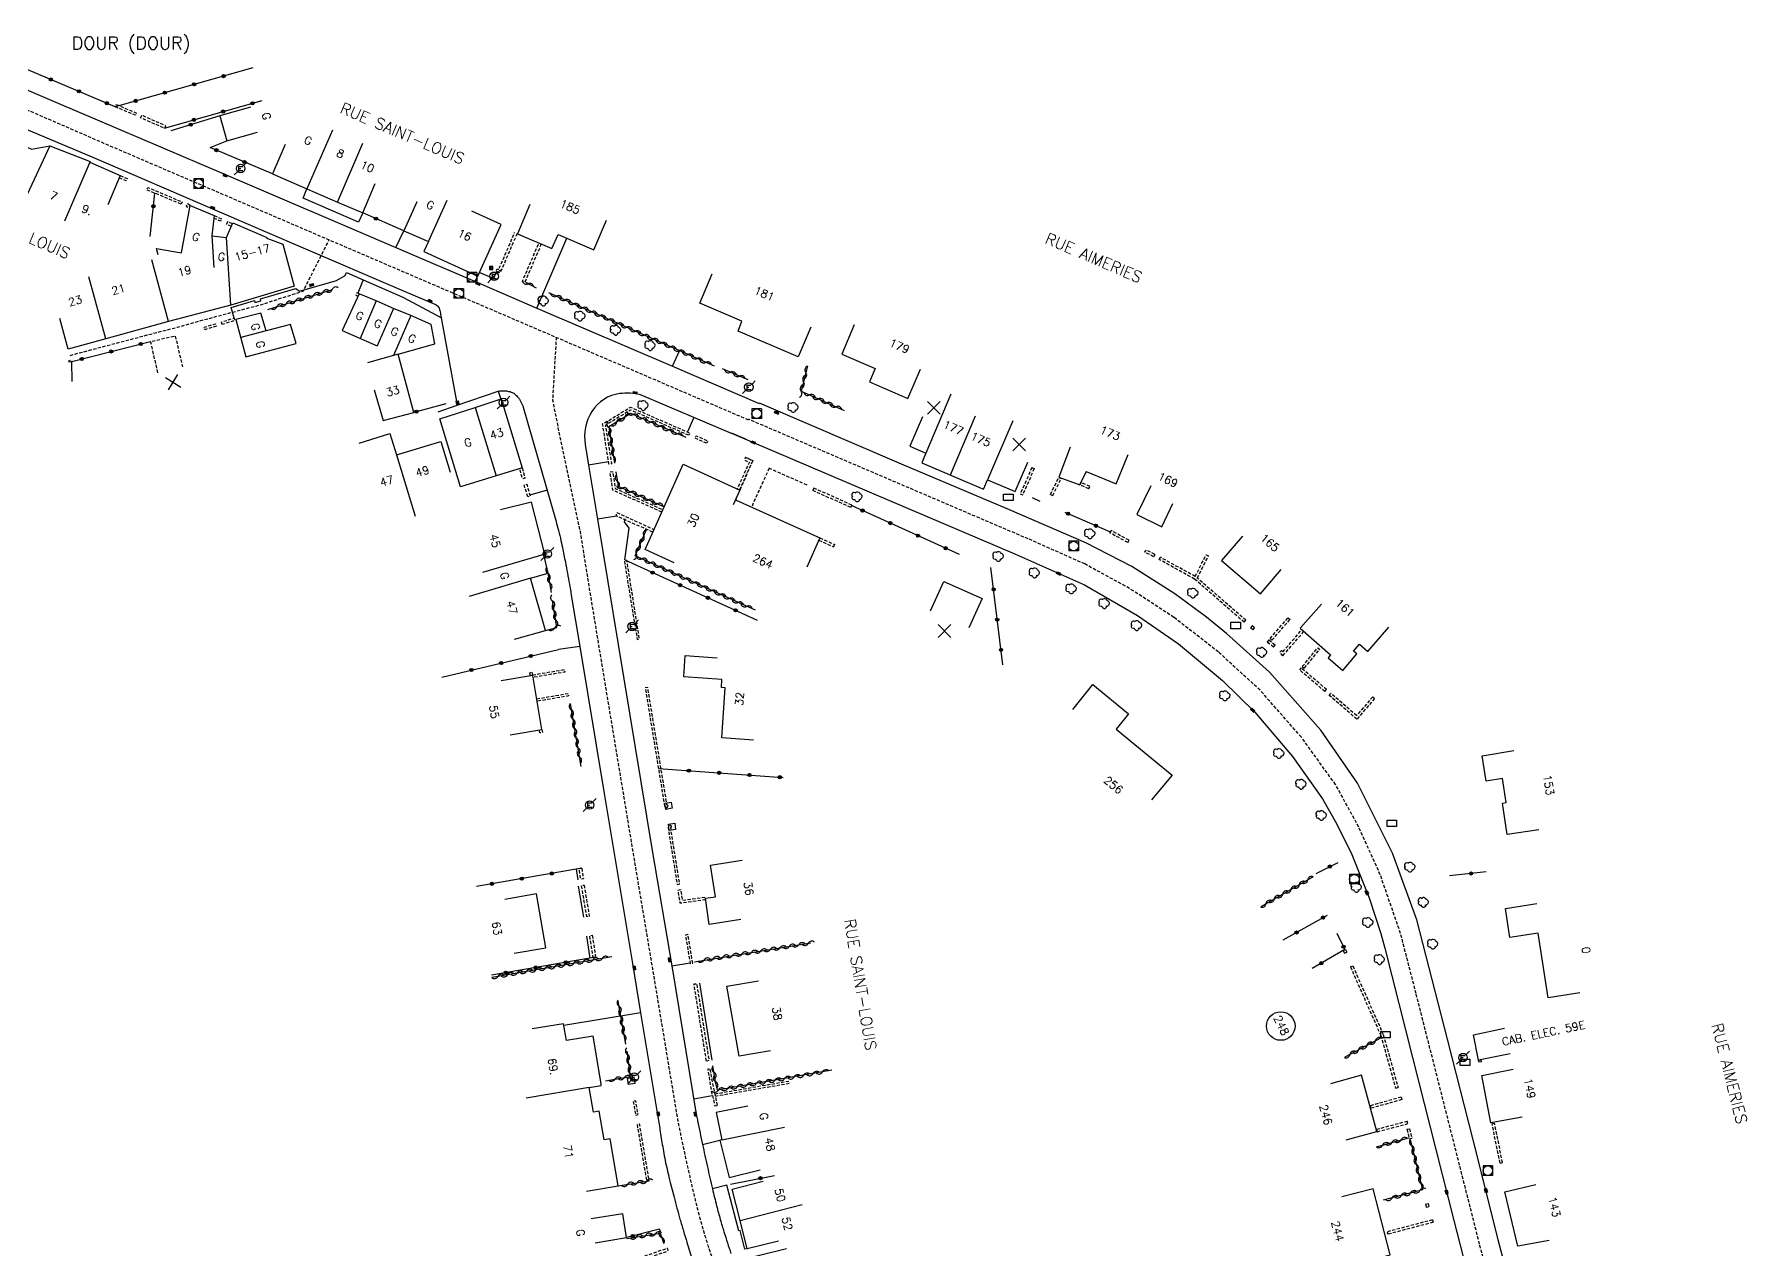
# Model space of a CAD drawing. Header units: millimetres. Extents: x 108000 to 109000, y 121000 to 122000.
# Drawn here: x 108473.1 to 108740.5, y 121809.1 to 121998.9 of the extents above; entities that cross this region are included whole.
import ezdxf
from ezdxf.enums import TextEntityAlignment as Align

# ---------------------------------------------------------------- set-up
doc = ezdxf.new("R2010")
doc.units = ezdxf.units.MM
doc.linetypes.add('DASHED', pattern=[0.75, 0.5, -0.25])
doc.layers.get('0').update_dxf_attribs({"linetype": 'CONTINUOUS'})
for name, color, linetype in [('W0001', 6, 'DASHED'), ('W0008', 7, 'CONTINUOUS'), ('W0100', 7, 'CONTINUOUS'), ('W0112', 1, 'DASHED'), ('W0220', 5, 'DASHED'), ('W0300', 7, 'CONTINUOUS'), ('W0310', 3, 'CONTINUOUS'), ('W0322', 7, 'CONTINUOUS'), ('W0330', 7, 'CONTINUOUS'), ('W0400', 7, 'CONTINUOUS'), ('W0420', 7, 'CONTINUOUS'), ('W0471', 7, 'CONTINUOUS'), ('W0980', 7, 'CONTINUOUS'), ('W0989', 7, 'CONTINUOUS'), ('W0991', 7, 'CONTINUOUS'), ('W1102', 7, 'CONTINUOUS'), ('W1471', 7, 'CONTINUOUS')]:
    doc.layers.add(name, color=color, linetype=linetype)
doc.styles.get("Standard").update_dxf_attribs({"font": 'romans.shx', "width": 0.85})

# ---------------------------------------------------------------- blocks, each defined once
blk = doc.blocks.new('t310o')
at = {"color": 0, "linetype": 'Continuous'}
for centre, start, end in [((-0.5, 0.38), 216.8699, 323.1304), ((0.5, -0.37), 36.8699, 143.1303)]:
    blk.add_arc(centre, 0.625, start, end, dxfattribs=at)
blk = doc.blocks.new('T420')
for p, q in [((0.75, 0.75), (-0.75, 0.75)), ((-0.75, 0.75), (-0.75, -0.75)), ((0.75, 0.75), (0.75, -0.75)), ((0.75, -0.75), (-0.75, -0.75))]:
    blk.add_line(p, q)
blk.add_ellipse((0, 0), major_axis=(-0.53, 0.53), ratio=1, start_param=3.926991, end_param=10.210176)
blk = doc.blocks.new('T400')
for p, q in [((-0.15, 0.3), (0.15, 0.3)), ((-0.15, -0.25), (-0.15, 0.3)), ((-0.15, 0.15), (0.15, 0.15)), ((-0.15, 0), (0.15, 0)), ((0.15, 0.3), (0.15, -0.25)), ((-0.15, -0.15), (0.15, -0.15)), ((-0.15, -0.25), (-0.15, -0.3)), ((-0.15, -0.3), (0.15, -0.3)), ((0.15, -0.3), (0.15, -0.25))]:
    blk.add_line(p, q)
blk = doc.blocks.new('T471')
for p, q in [((-0.333334, 0.333334), (-0.333334, -0.333334)), ((-0.333334, 0.333334), (0.333334, 0.333334)), ((-0.333334, 0), (0, 0)), ((0.500001, 0.500001), (1.000002, 1.000002)), ((-0.500001, -0.500001), (-1.000002, -1.000002)), ((-0.333334, -0.333334), (0.333334, -0.333334))]:
    blk.add_line(p, q)
blk.add_ellipse((0, 0), major_axis=(0.471405, 0.471405), ratio=1, start_param=5.4977871438, end_param=11.780972451)
blk = doc.blocks.new('T300')
for p, q in [((-0.8, 0.51), (-0.86, 0.34)), ((-0.86, 0.34), (-0.86, 0.17)), ((-0.86, 0.17), (-0.74, 0.06)), ((-0.69, 0.63), (-0.8, 0.51)), ((-0.8, -0.06), (-0.74, 0.06)), ((-0.74, 0.06), (-0.69, 0.11)), ((-0.57, 0.69), (-0.69, 0.63)), ((-0.46, 0.69), (-0.57, 0.69)), ((-0.29, 0.63), (-0.46, 0.69)), ((-0.29, 0.63), (-0.17, 0.74)), ((-0.23, 0.57), (-0.29, 0.63)), ((-0.17, 0.74), (-0.06, 0.8)), ((-0.06, 0.8), (0.06, 0.8)), ((0.06, 0.8), (0.23, 0.74)), ((0.23, 0.74), (0.34, 0.63)), ((0.34, 0.63), (0.4, 0.51)), ((0.46, 0.46), (0.34, 0.46)), ((0.4, 0.51), (0.4, 0.46)), ((0.57, 0.4), (0.46, 0.46)), ((0.57, 0.4), (0.69, 0.29)), ((0.69, 0.29), (0.74, 0.17)), ((0.74, 0.06), (0.69, -0.17)), ((0.74, 0.17), (0.74, 0.06)), ((-0.8, -0.17), (-0.8, -0.06)), ((-0.8, -0.23), (-0.8, -0.17)), ((-0.74, -0.34), (-0.8, -0.23)), ((-0.69, -0.4), (-0.74, -0.34)), ((-0.51, -0.46), (-0.69, -0.4)), ((-0.4, -0.46), (-0.51, -0.46)), ((-0.4, -0.46), (-0.34, -0.46)), ((-0.34, -0.46), (-0.34, -0.4)), ((-0.34, -0.51), (-0.34, -0.46)), ((-0.29, -0.63), (-0.34, -0.51)), ((-0.17, -0.74), (-0.29, -0.63)), ((-0.06, -0.8), (-0.17, -0.74)), ((0.06, -0.8), (-0.06, -0.8)), ((0.17, -0.74), (0.06, -0.8)), ((0.23, -0.69), (0.17, -0.74)), ((0.29, -0.46), (0.23, -0.46)), ((0.29, -0.63), (0.23, -0.69)), ((0.46, -0.4), (0.29, -0.46)), ((0.34, -0.51), (0.29, -0.63)), ((0.34, -0.51), (0.34, -0.46)), ((0.57, -0.34), (0.46, -0.4)), ((0.63, -0.29), (0.57, -0.34)), ((0.69, -0.17), (0.63, -0.29))]:
    blk.add_line(p, q)
blk = doc.blocks.new('t330o')
at = {"color": 0, "linetype": 'Continuous'}
for p, q in [((0.25, -0.25), (-0.25, 0.25)), ((-0.25, -0.25), (0.25, 0.25)), ((-0.25, 0.25), (-0.25, -0.25)), ((0.25, 0.25), (-0.25, 0.25)), ((0.25, -0.25), (0.25, 0.25)), ((-0.25, -0.25), (0.25, -0.25)), ((-0.25, -0.25), (-0.25, -0.25))]:
    blk.add_line(p, q, dxfattribs=at)
blk = doc.blocks.new('t112o')
at = {"color": 0, "linetype": 'Continuous'}
for p, q in [((-0.5, 0.5), (0.5, 0.5)), ((-0.5, -0.5), (-0.5, 0.5)), ((0.5, 0.5), (0.5, -0.5)), ((0.5, -0.5), (-0.5, -0.5))]:
    blk.add_line(p, q, dxfattribs=at)
blk = doc.blocks.new('t322o')
at = {"color": 0, "linetype": 'Continuous'}
for radius in [0.25, 0.15]:
    blk.add_circle((0, 0), radius, dxfattribs=at)
blk = doc.blocks.new('t991o')
at = {"color": 0, "linetype": 'Continuous'}
for p, q in [((-1, 1), (1, -1)), ((-1, -1), (1, 1))]:
    blk.add_line(p, q, dxfattribs=at)
blk = doc.blocks.new('T1471')
at = {"color": 0, "linetype": 'Continuous', "flags": 128}
blk.add_lwpolyline([(-0.75, -0.5), (-0.75, 0.5), (0.75, 0.5), (0.75, -0.5), (-0.75, -0.5)], dxfattribs=at)

msp = doc.modelspace()

# ---------------------------------------------------------------- linework, layer by layer
at = {"layer": 'W0001', "flags": 128}
for points in [[(108456.69, 121993.78), (108483.91, 121981.95), (108584.57, 121938.74)], [(108478.66, 121948.79), (108490.71, 121951.98), (108495.47, 121953.2), (108499.5, 121954.33), (108508.6, 121956.75), (108515.08, 121958.84), (108519.13, 121966.83)]]:
    msp.add_lwpolyline(points, dxfattribs=at)
msp.add_lwpolyline([(108658.35, 121599.2), (108653.66, 121605.74), (108651.72, 121613.61), (108650.1, 121620.71), (108647.25, 121633.35, 0.006479), (108646.98, 121634.5, 0.001017), (108645.02, 121642.22, 0.001478), (108642.82, 121650.72, 0.005007), (108642.15, 121653.16, 0.002608), (108641.58, 121655.12, 0.000943), (108639.96, 121660.58, 0.000962), (108638.65, 121664.94, 0.003428), (108638.28, 121666.12, 0.006892), (108637.98, 121667, 0.002312), (108636.99, 121669.82, 0.00325), (108635.62, 121673.55, 0.008486), (108635.09, 121674.88, 0.002054), (108634.31, 121676.76, 0.001557), (108633.24, 121679.25), (108625.44, 121697.37), (108607, 121740.6), (108591.59, 121776.73), (108586.4, 121788.83), (108582.84, 121797.18, -0.006893), (108582.13, 121798.93, -0.004423), (108581.1, 121801.62, -0.006374), (108580.31, 121803.79, -0.003589), (108579.03, 121807.59, -0.003831), (108577.94, 121810.99, -0.006752), (108577.35, 121812.99, -0.006168), (108576.75, 121815.22, -0.005059), (108576.08, 121817.93, -0.002498), (108575.29, 121821.4, -0.00247), (108574.52, 121824.92, -0.001982), (108573.74, 121828.61, -0.009524), (108573.58, 121829.49), (108569.68, 121852.92), (108566.65, 121870.98), (108561.32, 121903.13), (108559.8, 121912.38), (108558.37, 121921.26), (108555.47, 121934.7), (108554.07, 121941.81), (108554.64, 121951.59)], format="xyb", dxfattribs=at)
at = {"layer": 'W0001'}
msp.add_lwpolyline([(108703.76, 121791.23), (108698.8, 121809.96), (108693.63, 121830.38), (108688.88, 121849.11), (108686.46, 121858.5), (108683.29, 121867.65), (108679.94, 121875.11), (108676.3, 121881.75), (108670.97, 121889.15), (108664.52, 121896.49), (108658, 121902.46), (108651.06, 121907.87), (108644.13, 121912.38), (108637.14, 121916.21), (108628.31, 121920.12), (108584.64, 121938.8)], dxfattribs=at)
at = {"layer": 'W0008', "flags": 128}
for points in [[(108456.38, 121997.27, 0.014897), (108463.09, 121994.12, 0.00772), (108465.48, 121993.16), (108465.82, 121992.88), (108476.93, 121988.14), (108502.32, 121977.3), (108529.56, 121965.63), (108542.94, 121959.9), (108551.55, 121956.15), (108572.77, 121947.08), (108586.27, 121941.26)], [(108457.01, 121990.3), (108481.94, 121979.84), (108502.02, 121971.21), (108514.34, 121965.91), (108530.85, 121958.83), (108535.65, 121956.81, -0.070541), (108535.86, 121956.69, -0.051668), (108536.09, 121956.45, -0.057487), (108536.29, 121956.14, -0.056193), (108536.41, 121955.79, -0.003863), (108536.51, 121955.38, -0.008933), (108536.54, 121955.2), (108539.1, 121941.01), (108545.54, 121943.19, -0.072306), (108545.94, 121943.26, -0.033291), (108546.81, 121943.23, -0.061417), (108547.56, 121943.06, -0.079776), (108548.09, 121942.78, -0.046391), (108548.5, 121942.39, -0.046475), (108548.83, 121941.94, -0.021079), (108549.28, 121941.11, -0.043867), (108549.44, 121940.69), (108554.47, 121923.21, -0.006271), (108554.84, 121921.82, -0.005536), (108555.24, 121920.25, -0.00712), (108555.56, 121918.77, -0.004622), (108556.02, 121916.48, -0.001786), (108556.65, 121913.05, -0.003601), (108556.94, 121911.34), (108558.28, 121903.3), (108562.06, 121880.37), (108566.52, 121853.8), (108567.75, 121846.11), (108570.46, 121829.88, -0.003143), (108570.84, 121827.51, 0.002827), (108571.27, 121824.87, 0.014874), (108571.84, 121821.96, 0.009203), (108572.99, 121817.3, 0.002824), (108573.92, 121813.88, 0.005197), (108574.46, 121812.03, 0.001852), (108575, 121810.27, 0.001204), (108575.84, 121807.57, 0.003824)], [(108581.94, 121936.61), (108567.74, 121942.64, 0.088252), (108564.52, 121942.81, 0.227803), (108560.17, 121940.02, 0.186126), (108559.13, 121934.86), (108559.63, 121931.66), (108561.05, 121923.22), (108564.27, 121903.62), (108569.59, 121871.47), (108572.63, 121853.42), (108576.52, 121829.98, 0.009524), (108576.67, 121829.21, 0.001982), (108577.44, 121825.55, 0.00247), (108578.2, 121822.05, 0.002498), (108578.99, 121818.61, 0.005059), (108579.64, 121815.96, 0.006168), (108580.22, 121813.8, 0.006752), (108580.79, 121811.88, 0.003831), (108581.87, 121808.52, 0.003589)]]:
    msp.add_lwpolyline(points, format="xyb", dxfattribs=at)
for points in [[(108524.37, 121971.04), (108523.69, 121969.6), (108515.08, 121973.32), (108515.66, 121974.78)], [(108529.56, 121965.63), (108530.77, 121968.23)], [(108551.55, 121956.15), (108556.25, 121967.1)], [(108504.27, 121954.61), (108503.82, 121956.29), (108507.45, 121957.36), (108507.51, 121957.06), (108508.48, 121957.3), (108508.4, 121957.63), (108513.91, 121959.25), (108514.52, 121958.8), (108520.27, 121960.49), (108521.62, 121961.24), (108521.84, 121961.72), (108524.45, 121960.58), (108530.65, 121957.88), (108536.65, 121954.66)], [(108545.28, 121961.89), (108544.78, 121960.81), (108542.58, 121961.74)], [(108524.45, 121960.58), (108523.59, 121958.49)], [(108572.77, 121947.08), (108573.85, 121949.51)], [(108545.54, 121943.19), (108545.95, 121941.97)], [(108536.13, 121939.97), (108539.1, 121941.01)], [(108576.06, 121939.1), (108575.07, 121936.84)], [(108562.76, 121932.16), (108559.63, 121931.66)], [(108553.16, 121927.74), (108550.48, 121926.95)], [(108564.03, 121923.69), (108561.05, 121923.22)], [(108565.3, 121916.83), (108565.97, 121921.79), (108565.24, 121922.8), (108565.37, 121923.25)], [(108558.28, 121903.3), (108554.94, 121902.87)], [(108572.63, 121853.42), (108575.5, 121853.89)], [(108567.75, 121846.11), (108555.79, 121844.13)], [(108576.08, 121832.67), (108578.92, 121833.19)], [(108577.44, 121825.55), (108580.14, 121826.2)], [(108584.43, 121809.23), (108584.07, 121809.18), (108583.31, 121812.1), (108583.09, 121812.05), (108582.71, 121813.6), (108581.26, 121819.18), (108578.99, 121818.61)]]:
    msp.add_lwpolyline(points, dxfattribs=at)
at = {"layer": 'W0008'}
for points in [[(108706.34, 121793.03), (108701.71, 121810.63), (108698.88, 121821.95), (108697.77, 121826.26), (108693.79, 121841.97), (108689.02, 121860.62), (108685.19, 121871.06), (108679.75, 121881.97), (108674, 121890.24), (108665.99, 121899.32), (108659.25, 121905.36), (108656.15, 121907.92), (108651.22, 121911.52), (108644.47, 121915.8), (108637.29, 121919.5), (108625.01, 121924.8), (108608.53, 121931.82), (108586.33, 121941.34)], [(108584.22, 121935.72), (108581.99, 121936.66), (108606.65, 121926.14), (108626.32, 121917.74), (108637.07, 121912.93), (108645.37, 121908.18), (108651.78, 121903.73), (108658.67, 121898.01), (108663.69, 121893.05), (108669.59, 121886.15), (108674.24, 121879.52), (108676.44, 121875.7), (108678.82, 121870.82), (108681.53, 121864.05), (108683.39, 121858.51), (108683.99, 121856.2), (108688.34, 121839.12), (108694.76, 121813.69), (108699.2, 121796.45)]]:
    msp.add_lwpolyline(points, dxfattribs=at)
at = {"layer": 'W0100', "flags": 128}
for points in [[(108456.22, 121988.33), (108461.61, 121986.06), (108468.93, 121982.71), (108472.62, 121980.99), (108472.62, 121980.99), (108475.53, 121981.52), (108481.79, 121979.06), (108481.75, 121978.94), (108486.51, 121976.9), (108484.54, 121972.31)], [(108506.87, 121987.54), (108502.06, 121986.18), (108503.15, 121982.31), (108507.96, 121983.67)], [(108512.27, 121981.72), (108510.27, 121977.14), (108515.66, 121974.78), (108520.42, 121972.73), (108524.37, 121971.04), (108526.34, 121975.63)], [(108492.42, 121964.51), (108492.16, 121965.47), (108492.16, 121965.47), (108492.16, 121965.47), (108496.06, 121964.79), (108497.44, 121972.22), (108501.17, 121970.63), (108501.17, 121970.63), (108500.79, 121967.48), (108503.12, 121967.19), (108504.1, 121969.48), (108509.4, 121967.22), (108509.36, 121967.11), (108509.8, 121966.94), (108511.89, 121966.17), (108513.69, 121959.58), (108503.78, 121956.64), (108494.03, 121954.06), (108484.27, 121951.39), (108478.39, 121949.75), (108477.05, 121954.57)], [(108532.83, 121972.79), (108530.77, 121968.23), (108534.63, 121966.56), (108533.92, 121964.99), (108542.34, 121961.16), (108545.99, 121969.24), (108541.43, 121971.29)], [(108550.49, 121972.37), (108548.52, 121967.78), (108553.91, 121965.46), (108554.88, 121967.69), (108560.47, 121965.29), (108562.44, 121969.88)], [(108594.33, 121953.18), (108592.39, 121948.58), (108583, 121952.55), (108583.58, 121954.14), (108577.01, 121956.92), (108578.96, 121961.52)], [(108526.18, 121943.4), (108527.55, 121938.59), (108532.37, 121939.89), (108529.92, 121948.98), (108535.62, 121950.6), (108535.05, 121953.63), (108531.88, 121954.99), (108529.18, 121956.11), (108526.48, 121957.28), (108523.81, 121958.4), (108521.15, 121952.65), (108526.64, 121950.27)], [(108523.83, 121935.1), (108528.61, 121936.56), (108529.63, 121933.23), (108536.55, 121935.34), (108538.01, 121930.56)], [(108573.02, 121916.41), (108568.46, 121918.45), (108568.46, 121918.45), (108574.41, 121931.77), (108583.27, 121927.74), (108582.24, 121925.47)], [(108548.1, 121904.44), (108552.9, 121905.82), (108550.56, 121913.97), (108553.31, 121914.75), (108552.68, 121917.7), (108552.8, 121917.72), (108550.73, 121925.87), (108545.89, 121924.65)], [(108585.42, 121888.68), (108580.44, 121889.04), (108581, 121896.84), (108580.38, 121896.89), (108580.38, 121896.89), (108580.48, 121898.16), (108574.5, 121898.59), (108574.73, 121901.91), (108579.72, 121901.55)], [(108547.42, 121889.53), (108552.35, 121890.37), (108550.92, 121898.8), (108545.99, 121897.97)], [(108583.4, 121860.69), (108578.47, 121859.9), (108577.9, 121864.03), (108579.49, 121864.22), (108578.69, 121869.17), (108583.63, 121869.97)], [(108548.02, 121855.43), (108552.95, 121856.28), (108551.5, 121864.67), (108546.57, 121863.82)], [(108588.07, 121840.18), (108583.14, 121839.33), (108583.14, 121839.33), (108581.25, 121850.26), (108586.17, 121851.11)], [(108559.33, 121818.26), (108564.26, 121819.07), (108563.04, 121826.45), (108562.06, 121826.28), (108562.06, 121826.28), (108561.28, 121830.73), (108560.39, 121830.58), (108559.76, 121834.42), (108561.63, 121834.73), (108561.59, 121835), (108560.36, 121842.45), (108556.18, 121841.76), (108555.74, 121844.41), (108550.81, 121843.59)], [(108584.49, 121831.51), (108579.59, 121830.53), (108580.45, 121826.26), (108580.14, 121826.2), (108581.59, 121820.38), (108586.44, 121821.59)], [(108589.28, 121810.45), (108584.43, 121809.23), (108583.31, 121813.67), (108582.05, 121818.55), (108586.89, 121819.81)], [(108560.65, 121810.2), (108565.59, 121810.99), (108564.99, 121814.73), (108560.05, 121813.93)], [(108596.13, 121796.86), (108591.27, 121795.68), (108590.37, 121799.4), (108590.77, 121799.49), (108590.63, 121800.07), (108590.6, 121800.17), (108590.21, 121800.08), (108590.21, 121800.08), (108590.14, 121800.41), (108590.53, 121800.5), (108590.15, 121802.05), (108589.76, 121801.97), (108589.68, 121802.29), (108590.08, 121802.39), (108589.91, 121803.1), (108587.12, 121802.44), (108585.71, 121808.1), (108590.56, 121809.31)]]:
    msp.add_lwpolyline(points, dxfattribs=at)
for points in [[(108506.1, 121948.58), (108513.96, 121950.63), (108513.09, 121953.62), (108513.09, 121953.62), (108509.29, 121952.63), (108508.47, 121955.39), (108508.47, 121955.39), (108508.47, 121955.39), (108504.58, 121954.38)], [(108539.65, 121928.26), (108536.42, 121938.86), (108536.42, 121938.86), (108536.42, 121938.86), (108541.95, 121940.65), (108545.99, 121941.98), (108549.28, 121931.2)]]:
    msp.add_lwpolyline(points, close=True, dxfattribs=at)
at = {"layer": 'W0100'}
for points in [[(108601.13, 121953.58), (108599.17, 121948.98), (108604.42, 121946.74), (108603.5, 121944.64), (108609.48, 121942.03), (108611.48, 121946.61)], [(108611.77, 121939.19), (108609.83, 121934.59), (108612.34, 121933.53), (108611.67, 121931.98), (108621.33, 121927.88), (108621.39, 121927.98), (108621.96, 121929.37), (108626.28, 121927.52), (108628.26, 121932.11)], [(108634.88, 121934.45), (108633.11, 121929.78), (108636.35, 121928.55), (108637.36, 121930.61), (108637.35, 121930.63), (108642.02, 121928.71), (108643.93, 121933.32)], [(108583.3, 121927.85), (108582.64, 121926.36), (108582.7, 121926.16), (108595.77, 121920.28), (108593.72, 121915.72)], [(108647.46, 121928.42), (108645.27, 121923.92), (108649.16, 121922.03), (108650.89, 121925.64)], [(108661.78, 121920.56), (108658.51, 121916.77), (108664.57, 121911.56), (108667.83, 121915.34)], [(108613.06, 121908.91), (108615.1, 121913.48), (108621.09, 121910.8), (108619.04, 121906.24)], [(108674.1, 121909.95), (108670.79, 121906.2), (108675.53, 121902.01), (108675.15, 121901.54), (108677.45, 121899.56), (108677.44, 121899.55), (108679.65, 121902.17), (108679.13, 121902.6), (108680.05, 121903.66), (108681.35, 121902.54), (108684.63, 121906.32)], [(108635.25, 121893.49), (108638.42, 121897.36), (108643.99, 121892.81), (108642.04, 121890.41), (108650.76, 121883.24), (108647.58, 121879.38)], [(108708.05, 121874.7), (108703.11, 121873.93), (108702.35, 121878.86), (108702.96, 121878.95), (108702.35, 121882.7), (108699.82, 121882.3), (108699.18, 121886.26), (108704.12, 121887.05)], [(108714.46, 121849.21), (108709.52, 121848.43), (108707.93, 121858.55), (108703.54, 121857.86), (108702.82, 121862.39), (108707.76, 121863.17)], [(108703.55, 121839.71), (108698.65, 121838.69), (108697.82, 121842.68), (108702.71, 121843.71)], [(108677.95, 121826.25), (108682.77, 121827.59), (108680.34, 121836.37), (108675.52, 121835.03)], [(108705.45, 121829.83), (108700.54, 121828.93), (108699.14, 121836.29), (108704.03, 121837.32)], [(108679.98, 121807.05), (108684.82, 121808.31), (108682.15, 121818.63), (108677.3, 121817.38)], [(108709.68, 121810.57), (108704.76, 121809.67), (108702.73, 121818.13), (108707.6, 121819.3)]]:
    msp.add_lwpolyline(points, dxfattribs=at)
at = {"layer": 'W0112'}
for p, q in [((108628.88, 121931.26), (108629.24, 121931.1)), ((108633.07, 121929.73), (108633.43, 121929.55)), ((108594.83, 121928.06), (108594.66, 121927.69)), ((108627.07, 121927.16), (108627.44, 121927)), ((108631.79, 121927.06), (108632.15, 121926.89)), ((108636.55, 121928.92), (108636.38, 121928.56)), ((108637.78, 121927.93), (108636.38, 121928.56)), ((108637.95, 121928.3), (108636.55, 121928.92)), ((108637.78, 121927.93), (108637.95, 121928.3)), ((108600.76, 121925.4), (108600.6, 121925.03)), ((108641.07, 121921.05), (108641.26, 121921.41)), ((108595.77, 121920.28), (108595.61, 121919.91)), ((108597.92, 121918.89), (108598.08, 121919.26)), ((108643.87, 121919.56), (108644.05, 121919.91)), ((108646.54, 121918.03), (108646.72, 121918.39)), ((108648.08, 121917.7), (108647.9, 121917.34)), ((108648.76, 121916.9), (108648.95, 121917.25)), ((108654.38, 121914.25), (108648.95, 121917.25)), ((108654.38, 121914.25), (108656.09, 121917.65)), ((108654.71, 121914.01), (108656.45, 121917.47)), ((108656.09, 121917.65), (108656.45, 121917.47)), ((108662.29, 121907.41), (108654.71, 121914.01)), ((108668.9, 121907.82), (108669.2, 121907.55)), ((108662.02, 121907.11), (108662.29, 121907.41)), ((108663.26, 121906.56), (108663.01, 121906.24)), ((108663.41, 121905.93), (108663.66, 121906.24)), ((108668.07, 121902.49), (108671.01, 121905.9)), ((108668.08, 121901.88), (108671.31, 121905.63)), ((108671.01, 121905.9), (108671.31, 121905.63)), ((108665.86, 121904.34), (108665.61, 121904.02)), ((108666.07, 121904.58), (108666.37, 121904.32)), ((108666.63, 121903.23), (108666.87, 121903.54)), ((108667.88, 121902.69), (108667.59, 121902.42)), ((108668.08, 121901.88), (108667.59, 121902.42)), ((108668.07, 121902.49), (108667.88, 121902.69)), ((108673.54, 121903.12), (108673.84, 121902.87)), ((108670.91, 121900), (108670.65, 121899.7)), ((108671.11, 121900.2), (108671.42, 121899.94)), ((108674.62, 121896.29), (108674.88, 121896.6)), ((108675.31, 121895.69), (108675.57, 121895.99)), ((108682.1, 121895.48), (108682.41, 121895.22)), ((108677.5, 121855.81), (108677.86, 121855.98)), ((108677.7, 121855.4), (108678.06, 121855.57)), ((108678.62, 121853.28), (108678.99, 121853.44)), ((108698.65, 121838.69), (108699.05, 121838.74)), ((108698.68, 121838.47), (108699.08, 121838.52)), ((108685.67, 121834.33), (108686.06, 121834.44)), ((108686.55, 121832.94), (108686.66, 121832.56)), ((108681.71, 121831.57), (108681.82, 121831.19)), ((108682.71, 121827.92), (108682.81, 121827.53)), ((108687.45, 121827.91), (108687.83, 121828.01)), ((108687.6, 121828.8), (108687.5, 121829.19)), ((108700.74, 121828.81), (108701.13, 121828.89)), ((108687.84, 121826.44), (108688.22, 121826.54)), ((108701.99, 121822.63), (108702.38, 121822.71)), ((108690.35, 121816.24), (108690.74, 121816.34)), ((108690.46, 121815.75), (108690.85, 121815.84)), ((108684.37, 121811.9), (108684.48, 121811.52)), ((108691.43, 121813.77), (108691.54, 121813.39))]:
    msp.add_line(p, q, dxfattribs=at)
at = {"layer": 'W0112', "flags": 128}
for points in [[(108485.86, 121987.99), (108489.02, 121986.64), (108488.86, 121986.28), (108485.71, 121987.62)], [(108489.84, 121986.27), (108489.68, 121985.91), (108493.44, 121984.28), (108493.6, 121984.65)], [(108496, 121972.4), (108491.91, 121974.12), (108490.65, 121974.63), (108490.8, 121975), (108492.06, 121974.49), (108496.16, 121972.76)], [(108501.51, 121953.35), (108499.71, 121952.8), (108499.59, 121953.18), (108501.39, 121953.73)], [(108502.44, 121953.62), (108502.32, 121954), (108504.27, 121954.61), (108504.38, 121954.23)], [(108478.55, 121947.71), (108478.48, 121947.94), (108478.86, 121948.06), (108478.93, 121947.84)], [(108575.31, 121936.3), (108566.21, 121940.25), (108562.27, 121937.87), (108563.22, 121931.84), (108562.82, 121931.78), (108561.84, 121938.07), (108566.18, 121940.7), (108575.47, 121936.66)], [(108578.1, 121935.05), (108576.26, 121935.88), (108576.42, 121936.24), (108578.26, 121935.42)], [(108550.14, 121926.68), (108549.59, 121928.54), (108549.98, 121928.66), (108550.53, 121926.8)], [(108566.09, 121911.36), (108567.24, 121904.43), (108567.58, 121904.49), (108566.48, 121911.42), (108565.63, 121916.76), (108565.24, 121916.7)], [(108572.09, 121878.44), (108571.89, 121878.58), (108570.95, 121884.33), (108568.88, 121896.93), (108568.49, 121896.86), (108570.55, 121884.27), (108571.52, 121878.34), (108571.87, 121878.11)], [(108572.64, 121875.14), (108572.33, 121875.39), (108572.05, 121875.04), (108573.48, 121866.16), (108573.87, 121866.23), (108572.47, 121874.93)], [(108558.57, 121868.68), (108558.83, 121867.02), (108558.43, 121866.96), (108558.18, 121868.62)], [(108558.93, 121866.06), (108559.76, 121861.18), (108559.36, 121861.12), (108558.54, 121866)], [(108560.21, 121858.22), (108560.75, 121854.79), (108560.36, 121854.73), (108559.82, 121858.15)], [(108575.91, 121853.86), (108575.17, 121858.32), (108574.77, 121858.25), (108575.51, 121853.79)], [(108578.05, 121838.58), (108576.11, 121850.61), (108576.51, 121850.67), (108578.45, 121838.65)], [(108579.76, 121831.65), (108578.99, 121835.25), (108578.64, 121837.39), (108578.25, 121837.33), (108578.92, 121833.19), (108579.02, 121833.19), (108579.36, 121831.57)], [(108566.62, 121832.28), (108566.98, 121830.13), (108567.38, 121830.2), (108567.01, 121832.34)], [(108567.22, 121828.65), (108568.71, 121819.79), (108569.11, 121819.85), (108567.62, 121828.71)]]:
    msp.add_lwpolyline(points, close=True, dxfattribs=at)
for points in [[(108486.51, 121976.9), (108487.59, 121976.41), (108487.43, 121976.05), (108486.34, 121976.53)], [(108497.44, 121972.22), (108496.96, 121972.45), (108496.79, 121972.08), (108497.37, 121971.82)], [(108501.17, 121970.63), (108502.3, 121970.12), (108502.14, 121969.75), (108501.12, 121970.21)], [(108504.02, 121969.31), (108503.27, 121969.65), (108503.11, 121969.28), (108503.86, 121968.95)], [(108548.47, 121967.8), (108545.83, 121961.67), (108545.2, 121961.94), (108545.36, 121962.31), (108545.62, 121962.2), (108548.1, 121967.96)], [(108552.25, 121966.18), (108549.68, 121960.19), (108549.31, 121960.35), (108551.88, 121966.34)], [(108523.81, 121958.4), (108523.44, 121958.55), (108523.29, 121958.18), (108523.66, 121958.03)], [(108492.39, 121946.08), (108491.25, 121950.95), (108495.08, 121951.85), (108496.22, 121946.98)], [(108583.22, 121927.76), (108585.29, 121932.31), (108584.12, 121932.82), (108583.96, 121932.45), (108584.76, 121932.1), (108582.86, 121927.93)], [(108549.28, 121931.2), (108549.7, 121929.61), (108549.31, 121929.51), (108548.89, 121931.09)], [(108571.08, 121924.31), (108563.45, 121927.73), (108563, 121930.59), (108563.4, 121930.65), (108563.81, 121928), (108571.24, 121924.68)], [(108569.67, 121921.17), (108564.03, 121923.69), (108564.03, 121924.17), (108564.06, 121924.26), (108569.86, 121921.6)], [(108550.9, 121898.88), (108555.86, 121899.72), (108555.92, 121899.32), (108550.97, 121898.49)], [(108550.92, 121898.8), (108550.83, 121899.29), (108550.44, 121899.21), (108550.52, 121898.73)], [(108551.54, 121895.15), (108556.45, 121895.98), (108556.52, 121895.59), (108551.6, 121894.76)], [(108552.35, 121890.37), (108552.43, 121889.87), (108552.03, 121889.81), (108551.95, 121890.3)], [(108577.93, 121863.77), (108573.97, 121863.22), (108573.61, 121865.28), (108574, 121865.35), (108574.3, 121863.67), (108577.88, 121864.17)], [(108579.37, 121833.45), (108590.92, 121835.45)], [(108590.99, 121835.06), (108579.46, 121833.06)], [(108567.11, 121807.22), (108572.09, 121808.94), (108571.96, 121809.32), (108566.98, 121807.6)]]:
    msp.add_lwpolyline(points, dxfattribs=at)
at = {"layer": 'W0112'}
for points in [[(108628.88, 121931.26), (108627.07, 121927.16)], [(108629.24, 121931.1), (108627.44, 121927)], [(108631.79, 121927.06), (108633.07, 121929.73)], [(108632.15, 121926.89), (108633.43, 121929.55)], [(108600.6, 121925.03), (108594.66, 121927.69)], [(108600.76, 121925.4), (108594.83, 121928.06)], [(108644.05, 121919.91), (108641.26, 121921.41)], [(108595.61, 121919.91), (108597.92, 121918.89)], [(108595.77, 121920.28), (108598.08, 121919.26)], [(108643.87, 121919.56), (108641.07, 121921.05)], [(108648.08, 121917.7), (108646.72, 121918.39)], [(108647.9, 121917.34), (108646.54, 121918.03)], [(108662.02, 121907.11), (108654.29, 121913.85), (108648.76, 121916.9)], [(108666.07, 121904.58), (108668.9, 121907.82)], [(108663.41, 121905.93), (108663.01, 121906.24)], [(108663.66, 121906.24), (108663.26, 121906.56)], [(108666.37, 121904.32), (108669.2, 121907.55)], [(108666.63, 121903.23), (108665.61, 121904.02)], [(108666.87, 121903.54), (108665.86, 121904.34)], [(108671.11, 121900.2), (108673.54, 121903.12)], [(108671.42, 121899.94), (108673.84, 121902.87)], [(108674.62, 121896.29), (108670.65, 121899.7)], [(108674.88, 121896.6), (108670.91, 121900)], [(108682.41, 121895.22), (108679.64, 121891.97), (108675.31, 121895.69)], [(108682.1, 121895.48), (108679.59, 121892.53), (108675.57, 121895.99)], [(108677.5, 121855.81), (108677.7, 121855.4)], [(108677.86, 121855.98), (108678.06, 121855.57)], [(108678.62, 121853.28), (108683.37, 121842.57)], [(108678.99, 121853.44), (108683.76, 121842.68)], [(108683.37, 121842.57), (108685.67, 121834.33)], [(108683.76, 121842.68), (108686.06, 121834.44)], [(108698.68, 121838.47), (108698.65, 121838.69)], [(108699.08, 121838.52), (108699.05, 121838.74)], [(108686.55, 121832.94), (108681.71, 121831.57)], [(108686.66, 121832.56), (108681.82, 121831.19)], [(108682.71, 121827.92), (108687.5, 121829.19)], [(108682.81, 121827.53), (108687.6, 121828.8)], [(108687.45, 121827.91), (108687.84, 121826.44)], [(108687.83, 121828.01), (108688.22, 121826.54)], [(108701.99, 121822.63), (108700.74, 121828.81)], [(108702.38, 121822.71), (108701.13, 121828.89)], [(108690.35, 121816.24), (108690.46, 121815.75)], [(108690.74, 121816.34), (108690.85, 121815.84)], [(108691.43, 121813.77), (108684.37, 121811.9)], [(108691.54, 121813.39), (108684.48, 121811.52)]]:
    msp.add_lwpolyline(points, dxfattribs=at)
at = {"layer": 'W0220'}
for points in [[(108584.14, 121932.88), (108585.29, 121932.35), (108583.3, 121927.85)], [(108593.76, 121928.52), (108587.84, 121931.15), (108585.12, 121925.12)]]:
    msp.add_lwpolyline(points, dxfattribs=at)
at = {"layer": 'W0310'}
for p, q in [((108557.68, 121868.54), (108557.94, 121866.88)), ((108558.04, 121865.91), (108558.87, 121861.03)), ((108672.81, 121867.35), (108664.61, 121862.68)), ((108559.32, 121858.08), (108559.86, 121854.65)), ((108578.94, 121838.72), (108577, 121850.75)), ((108683.41, 121842.19), (108677.77, 121839.18)), ((108682.68, 121825.16), (108687.74, 121826.59))]:
    msp.add_line(p, q, dxfattribs=at)
at = {"layer": 'W0310', "flags": 128}
for points in [[(108509.55, 121955.95), (108519.67, 121959.08)], [(108551.52, 121959.28), (108549.84, 121960.16)], [(108579.3, 121947.1), (108553.46, 121958.56)], [(108584.56, 121944.95), (108580.58, 121946.69)], [(108574.86, 121935.95), (108566.25, 121939.69), (108562.82, 121937.61), (108563.7, 121931.94)], [(108563.91, 121930.62), (108564.26, 121928.35), (108571.45, 121925.14)], [(108585.7, 121908.97), (108566.94, 121917.49), (108568.68, 121921.57)], [(108553.87, 121911.77), (108553.31, 121914.75)], [(108552.9, 121905.82), (108554.68, 121906.3), (108554.02, 121910.52)], [(108558.48, 121884.58), (108556.8, 121894.38)], [(108576.18, 121854.09), (108594.35, 121857.02)], [(108563.25, 121854.86), (108544.55, 121851.64)], [(108565.44, 121841.2), (108564.29, 121847.93)], [(108562.27, 121835.5), (108566.2, 121836.14), (108565.65, 121840.12)], [(108597.65, 121837.13), (108579.76, 121834.02), (108579.48, 121835.34), (108579.12, 121837.59)], [(108564.26, 121819.07), (108569.11, 121819.85)], [(108565.61, 121810.86), (108570.82, 121811.7), (108571.35, 121810.19)]]:
    msp.add_lwpolyline(points, dxfattribs=at)
at = {"layer": 'W0310'}
for points in [[(108593.81, 121947.11), (108592.82, 121943.2), (108599.54, 121940.17)], [(108687.98, 121826.31), (108689.86, 121818.46), (108683.74, 121816.82)]]:
    msp.add_lwpolyline(points, dxfattribs=at)
at = {"layer": 'W0322'}
for p, q in [((108628.9, 121926.58), (108630.12, 121926.01)), ((108617.57, 121917.69), (108600.82, 121925.29)), ((108641.06, 121921.24), (108634.1, 121924.25)), ((108624.33, 121900.44), (108622.48, 121915.64)), ((108673.29, 121867.88), (108676.7, 121869.6)), ((108699.81, 121868.12), (108694.1, 121867.49)), ((108668.14, 121857.49), (108675.04, 121861.37))]:
    msp.add_line(p, q, dxfattribs=at)
at = {"layer": 'W0322', "flags": 128}
for points in [[(108507.2, 121993.7), (108485.71, 121987.62), (108472.09, 121993.39)], [(108493.44, 121984.28), (108508.65, 121988.59)], [(108502.06, 121986.18), (108494.38, 121983.87)], [(108510.27, 121977.14), (108500.54, 121981.25), (108503.15, 121982.31)], [(108491.18, 121967.35), (108491.91, 121974.12)], [(108530.77, 121968.23), (108524.37, 121971.04)], [(108478.97, 121944.69), (108478.93, 121947.84), (108491.25, 121950.95)], [(108537.37, 121941.21), (108532.37, 121939.89)], [(108565.3, 121916.83), (108585.95, 121907.45)], [(108536.74, 121898.55), (108554.94, 121902.87)], [(108570.55, 121884.27), (108590.02, 121882.87)], [(108558.57, 121868.68), (108542.16, 121865.85)], [(108560.75, 121854.79), (108544.49, 121851.98)], [(108581.83, 121819.34), (108588.7, 121820.72)], [(108570.9, 121811.94), (108570.72, 121812.31), (108565.59, 121810.99)]]:
    msp.add_lwpolyline(points, dxfattribs=at)
at = {"layer": 'W0322'}
msp.add_lwpolyline([(108676.51, 121858.56), (108677.77, 121855.99), (108672.66, 121853.03)], dxfattribs=at)
at = {"layer": 'W1102'}
for p, q in [((108616.23, 121942.74), (108612.34, 121933.53)), ((108620.02, 121939.3), (108616.12, 121930.09)), ((108625.92, 121938.56), (108621.96, 121929.37))]:
    msp.add_line(p, q, dxfattribs=at)
at = {"layer": 'W1102', "flags": 128}
for points in [[(108519.65, 121983.95), (108515.66, 121974.78)], [(108475.53, 121981.52), (108471.31, 121972.45)], [(108520.42, 121972.73), (108524.37, 121981.91)], [(108481.75, 121978.94), (108477.8, 121969.76)], [(108534.63, 121966.56), (108537.56, 121973.04)], [(108500.79, 121967.48), (108501.11, 121962.49)], [(108503.78, 121956.64), (108503.12, 121967.19)], [(108494.03, 121954.06), (108491.43, 121963.71)], [(108484.27, 121951.39), (108481.61, 121961.03)], [(108526.48, 121957.28), (108523.95, 121951.44)], [(108529.18, 121956.11), (108526.64, 121950.27)], [(108531.88, 121954.99), (108529.18, 121948.77)], [(108509.29, 121952.63), (108505.31, 121951.59)], [(108529.92, 121948.98), (108525.11, 121947.62)], [(108541.95, 121940.65), (108545.22, 121929.96)], [(108529.63, 121933.23), (108532.54, 121923.66)], [(108552.68, 121917.7), (108543.09, 121914.88)], [(108550.56, 121913.97), (108540.97, 121911.14)], [(108559.76, 121834.42), (108549.89, 121832.8)], [(108580.45, 121826.26), (108590.25, 121828.23)], [(108583.31, 121813.67), (108593, 121816.15)]]:
    msp.add_lwpolyline(points, dxfattribs=at)
at = {"layer": 'W1102'}
msp.add_circle((108667.75, 121844.04), 2.23, dxfattribs=at)

# ---------------------------------------------------------------- block references
at = {"layer": 'W0112'}
for p, rotation in [((108572.12, 121878.45), 279.9620473686931), ((108572.67, 121875.14), 278.3894786381677), ((108566.3, 121835.47), 98.92208235569443)]:
    msp.add_blockref('t112o', p, dxfattribs=dict(at, rotation=rotation))
at = {"layer": 'W0300'}
for p in [(108552.6, 121957.28), (108558.31, 121954.91), (108563.89, 121952.71), (108569.27, 121950.32), (108568.18, 121940.95), (108591.6, 121940.64), (108601.6, 121926.7), (108637.95, 121920.92), (108623.64, 121917.38), (108629.29, 121914.81), (108635.03, 121912.32), (108640.2, 121910.02), (108654.03, 121911.65), (108645.25, 121906.59), (108664.79, 121902.39), (108659.03, 121895.61), (108667.46, 121886.6), (108670.93, 121881.81), (108674.1, 121876.93), (108687.94, 121868.86), (108679.57, 121865.71), (108690.04, 121863.35), (108681.36, 121860.21), (108691.5, 121856.83), (108683.17, 121854.42)]:
    msp.add_blockref('T300', p, dxfattribs=at)
at = {"layer": 'W0310'}
for p, rotation in [((108516.71, 121958.17), 17.15291804546423), ((108518.15, 121958.61), 17.15291804546423), ((108519.58, 121959.05), 17.15291804546423), ((108550.19, 121959.97), 152.3943127737418), ((108554.62, 121958.04), 156.0787479998774), ((108510.98, 121956.4), 17.15291804546423), ((108512.41, 121956.84), 17.15291804546423), ((108513.85, 121957.28), 17.15291804546423), ((108515.28, 121957.72), 17.15291804546423), ((108555.99, 121957.44), 156.0787479998774), ((108557.36, 121956.83), 156.0787479998774), ((108558.73, 121956.22), 156.0787479998774), ((108560.1, 121955.61), 156.0787479998774), ((108561.47, 121955), 156.0787479998774), ((108562.85, 121954.4), 156.0787479998774), ((108564.22, 121953.79), 156.0787479998774), ((108565.59, 121953.18), 156.0787479998774), ((108566.96, 121952.57), 156.0787479998774), ((108568.33, 121951.96), 156.0787479998774), ((108569.7, 121951.35), 156.0787479998774), ((108571.07, 121950.75), 156.0787479998774), ((108572.44, 121950.14), 156.0787479998774), ((108573.81, 121949.53), 156.0787479998774), ((108575.19, 121948.92), 156.0787479998774), ((108576.56, 121948.31), 156.0787479998774), ((108577.93, 121947.7), 156.0787479998774), ((108581.81, 121946.15), 156.3688875886345), ((108583.19, 121945.55), 156.3688875886345), ((108593.2, 121944.69), 255.8432669776811), ((108593.56, 121946.14), 255.8432669776811), ((108592.83, 121943.23), 255.8432669776811), ((108594.15, 121942.6), 335.8094680861093), ((108595.52, 121941.98), 335.8094680861093), ((108565.3, 121939.11), 211.1869428778045), ((108566.6, 121939.54), 156.495396109111), ((108596.89, 121941.37), 335.8094680861093), ((108598.26, 121940.75), 335.8094680861093), ((108562.83, 121937.51), 278.8865616950953), ((108564.01, 121938.34), 211.1869428778045), ((108567.98, 121938.94), 156.495396109111), ((108569.35, 121938.34), 156.495396109111), ((108570.73, 121937.74), 156.495396109111), ((108572.1, 121937.14), 156.495396109111), ((108573.48, 121936.55), 156.495396109111), ((108563.07, 121936.03), 278.8865616950953), ((108563.3, 121934.55), 278.8865616950953), ((108563.53, 121933.06), 278.8865616950953), ((108564.14, 121929.14), 278.8220655458908), ((108564.9, 121928.06), 335.9118603719741), ((108566.27, 121927.45), 335.9118603719741), ((108567.64, 121926.84), 335.9118603719741), ((108569.01, 121926.23), 335.9118603719741), ((108570.38, 121925.61), 335.9118603719741), ((108568.27, 121920.61), 66.95155677360457), ((108567.1, 121917.85), 66.95155677360457), ((108567.68, 121919.23), 66.95155677360457), ((108553.31, 121914.72), 100.6125612608448), ((108567.95, 121917.03), 155.5670053297336), ((108569.31, 121916.41), 155.5670053297336), ((108570.68, 121915.79), 155.5670053297336), ((108572.04, 121915.17), 155.5670053297336), ((108553.59, 121913.24), 100.6125612608448), ((108573.41, 121914.55), 155.5670053297336), ((108574.77, 121913.93), 155.5670053297336), ((108576.14, 121913.31), 155.5670053297336), ((108577.51, 121912.69), 155.5670053297336), ((108554.04, 121910.41), 98.79030989463291), ((108578.87, 121912.07), 155.5670053297336), ((108580.24, 121911.45), 155.5670053297336), ((108581.6, 121910.83), 155.5670053297336), ((108582.97, 121910.21), 155.5670053297336), ((108554.27, 121908.93), 98.79030989463291), ((108554.5, 121907.45), 98.79030989463291), ((108584.33, 121909.59), 155.5670053297336), ((108554.35, 121906.21), 15.0371996071288), ((108556.96, 121893.45), 99.73567570477942), ((108557.22, 121891.97), 99.73567570477942), ((108557.47, 121890.49), 99.73567570477942), ((108557.72, 121889.01), 99.73567570477942), ((108557.98, 121887.53), 99.73567570477942), ((108558.23, 121886.06), 99.73567570477942), ((108668.03, 121864.63), 209.6567875222671), ((108669.34, 121865.37), 209.6567875222671), ((108670.64, 121866.12), 209.6567875222671), ((108671.95, 121866.86), 209.6567875222671), ((108665.43, 121863.15), 209.6567875222671), ((108666.73, 121863.89), 209.6567875222671), ((108590.99, 121856.48), 9.143674267422464), ((108592.47, 121856.72), 9.143674267422464), ((108593.96, 121856.96), 9.143674267422464), ((108557.33, 121853.84), 189.7827100179316), ((108558.81, 121854.1), 189.7827100179316), ((108560.29, 121854.35), 189.7827100179316), ((108561.77, 121854.61), 189.7827100179316), ((108577.67, 121854.33), 9.143674267422464), ((108579.15, 121854.57), 9.143674267422464), ((108580.63, 121854.81), 9.143674267422464), ((108582.11, 121855.05), 9.143674267422464), ((108583.59, 121855.29), 9.143674267422464), ((108585.07, 121855.53), 9.143674267422464), ((108586.55, 121855.76), 9.143674267422464), ((108588.03, 121856), 9.143674267422464), ((108589.51, 121856.24), 9.143674267422464), ((108545.51, 121851.8), 189.7827100179316), ((108546.99, 121852.06), 189.7827100179316), ((108548.47, 121852.31), 189.7827100179316), ((108549.94, 121852.57), 189.7827100179316), ((108551.42, 121852.82), 189.7827100179316), ((108552.9, 121853.08), 189.7827100179316), ((108554.38, 121853.33), 189.7827100179316), ((108555.86, 121853.59), 189.7827100179316), ((108564.43, 121847.11), 99.65311796554168), ((108564.68, 121845.63), 99.65311796554168), ((108564.93, 121844.15), 99.65311796554168), ((108565.18, 121842.68), 99.65311796554168), ((108679.88, 121840.31), 208.1120838234542), ((108681.2, 121841.01), 208.1120838234542), ((108682.52, 121841.72), 208.1120838234542), ((108565.71, 121839.63), 97.89741394463887), ((108565.92, 121838.14), 97.89741394463887), ((108678.55, 121839.6), 208.1120838234542), ((108563.75, 121835.74), 9.298048472108682), ((108565.23, 121835.99), 9.298048472108682), ((108566.13, 121836.66), 97.89741394463887), ((108579.24, 121836.82), 99.23966016018365), ((108579.48, 121835.34), 101.9717713925444), ((108585.83, 121835.08), 189.844769252386), ((108587.31, 121835.33), 189.844769252386), ((108588.78, 121835.59), 189.844769252386), ((108590.26, 121835.85), 189.844769252386), ((108591.74, 121836.1), 189.844769252386), ((108593.22, 121836.36), 189.844769252386), ((108594.7, 121836.62), 189.844769252386), ((108596.17, 121836.87), 189.844769252386), ((108579.92, 121834.05), 189.844769252386), ((108581.39, 121834.31), 189.844769252386), ((108582.87, 121834.56), 189.844769252386), ((108584.35, 121834.82), 189.844769252386), ((108683.64, 121825.43), 15.75383370984127), ((108685.09, 121825.84), 15.75383370984127), ((108686.53, 121826.25), 15.75383370984127), ((108688.22, 121825.34), 283.4646526073175), ((108688.57, 121823.88), 283.4646526073175), ((108688.91, 121822.42), 283.4646526073175), ((108565.74, 121819.31), 9.143859478057184), ((108567.22, 121819.55), 9.143859478057184), ((108568.7, 121819.79), 9.143859478057184), ((108689.26, 121820.96), 283.4646526073175), ((108689.61, 121819.51), 283.4646526073175), ((108685.1, 121817.18), 195.0776736942851), ((108686.55, 121817.57), 195.0776736942851), ((108688, 121817.96), 195.0776736942851), ((108689.45, 121818.35), 195.0776736942851), ((108567.09, 121811.1), 9.165408092851127), ((108568.57, 121811.34), 9.165408092851127), ((108570.05, 121811.58), 9.165408092851127), ((108571.06, 121811.03), 289.1531565810846)]:
    msp.add_blockref('t310o', p, dxfattribs=dict(at, rotation=rotation))
at = {"layer": 'W0322'}
for p, rotation in [((108475.66, 121991.88), 157.0403765289608), ((108498.06, 121991.12), 195.7915211602384), ((108502.63, 121992.41), 195.7915211602384), ((108480.03, 121990.03), 157.0403765289608), ((108484.41, 121988.17), 157.0403765289608), ((108488.92, 121988.53), 195.7915211602384), ((108493.49, 121989.82), 195.7915211602384), ((108507.15, 121988.16), 15.79152116021475), ((108498.01, 121985.58), 15.79152116021475), ((108502.58, 121986.87), 15.79152116021475), ((108497.51, 121984.81), 196.7482254800162), ((108501.52, 121980.84), 157.0811989291877), ((108505.89, 121978.99), 157.0811989291877), ((108491.69, 121972.08), 83.88555815359221), ((108526.42, 121970.14), 156.3701873758282), ((108489.7, 121950.56), 14.18634690017198), ((108480.49, 121948.23), 14.18634690017198), ((108485.09, 121949.39), 14.18634690017198), ((108532.77, 121940), 194.7460865824752), ((108602.43, 121924.55), 155.627609566359), ((108634.52, 121924.07), 156.6170292738889), ((108606.76, 121922.59), 155.627609566359), ((108638.88, 121922.18), 156.6170292738889), ((108611.09, 121920.63), 155.627609566359), ((108615.41, 121918.67), 155.627609566359), ((108569.63, 121914.86), 335.5670053297365), ((108573.95, 121912.9), 335.5670053297365), ((108578.28, 121910.93), 335.5670053297365), ((108622.9, 121912.23), 96.95693656513839), ((108582.6, 121908.97), 335.5670053297365), ((108623.47, 121907.51), 96.95693656513839), ((108624.05, 121902.8), 96.95693656513839), ((108541.36, 121899.65), 13.35000909204707), ((108545.98, 121900.74), 13.35000909204707), ((108550.61, 121901.84), 13.35000909204707), ((108575.29, 121883.93), 355.8793735518691), ((108580.03, 121883.59), 355.8793735518691), ((108584.76, 121883.24), 355.8793735518691), ((108589.5, 121882.9), 355.8793735518691), ((108553.89, 121867.87), 189.7827100179277), ((108675.41, 121868.95), 26.83339927047627), ((108697.45, 121867.86), 186.2145880849423), ((108544.53, 121866.26), 189.7827100179277), ((108549.21, 121867.06), 189.7827100179277), ((108674.35, 121860.98), 29.41017680598883), ((108670.21, 121858.65), 29.41017680598883), ((108556.07, 121853.98), 189.7827100180008), ((108677.55, 121856.43), 295.9740557060443), ((108546.71, 121852.37), 189.7827100180008), ((108551.39, 121853.17), 189.7827100180008), ((108674.08, 121853.85), 210.0819020630639), ((108586.48, 121820.28), 11.36172282100501), ((108566.53, 121811.24), 194.4185006066505)]:
    msp.add_blockref('t322o', p, dxfattribs=dict(at, rotation=rotation))
at = {"layer": 'W0330'}
msp.add_blockref('t330o', (108544.43, 121962.43), dxfattribs=at)
at = {"layer": 'W0400'}
for p, rotation in [((108502.89, 121976.89), 246.8223452275431), ((108500.94, 121971.84), 66.73686477138182), ((108516.37, 121959.77), 284.6512113890544), ((108542.39, 121959.97), 66.81910146437517), ((108534.9, 121957.29), 67.16462267906091), ((108566.93, 121942.94), 81.50739224313013), ((108539.19, 121941.39), 11.2085471551187), ((108589.02, 121939.86), 67.23386402819771), ((108585.38, 121935.21), 67.40129476293053), ((108633.07, 121914.72), 65.98479407838647), ((108663.35, 121893.39), 45.76899936143121), ((108681.2, 121864.87), 22.58854617077318), ((108572.31, 121854.4), 8.814228399770245), ((108566.79, 121853.07), 189.0409837546629), ((108570.54, 121830.32), 9.496791487336333), ((108576.32, 121830.3), 9.43563555512335), ((108693.65, 121818.09), 14.40670886422265), ((108699.79, 121818.33), 194.0051827802897)]:
    msp.add_blockref('T400', p, dxfattribs=dict(at, rotation=rotation))
at = {"layer": 'W0420'}
for p in [(108498.72, 121975.62), (108541.42, 121960.96), (108539.37, 121958.45), (108585.9, 121939.67), (108635.4, 121919), (108679.24, 121866.98), (108700.08, 121821.46)]:
    msp.add_blockref('T420', p, dxfattribs=at)
at = {"layer": 'W0471'}
for p in [(108505.31, 121977.97), (108544.9, 121961.14), (108584.67, 121943.81), (108546.37, 121941.42), (108553.2, 121917.77), (108566.46, 121906.46), (108559.81, 121878.56), (108696.21, 121839.11), (108566.79, 121836.04)]:
    msp.add_blockref('T471', p, dxfattribs=at)
at = {"layer": 'W0991', "rotation": 13.26098326123626}
msp.add_blockref('t991o', (108494.77, 121944.59), dxfattribs=at)
at = {"layer": 'W0991'}
for p in [(108613.57, 121940.6), (108626.89, 121934.88), (108615.24, 121905.75)]:
    msp.add_blockref('t991o', p, dxfattribs=at)
at = {"layer": 'W1471'}
for p in [(108625.18, 121926.61), (108660.69, 121906.6), (108685.09, 121875.7), (108684.1, 121842.7), (108696.53, 121838.39)]:
    msp.add_blockref('T1471', p, dxfattribs=at)

# ---------------------------------------------------------------- texts
at = {"layer": 'W0980'}
msp.add_text('DOUR (DOUR)', height=2, dxfattribs=at).set_placement((108488.19, 121997.42), align=Align.MIDDLE)
at = {"layer": 'W0989'}
for s, rotation, p in [('RUE SAINT-LOUIS', 336.8389, (108530.58, 121983.46)), ('RUE SAINT-LOUIS', 336.8389, (108468.99, 121968.69)), ('RUE AIMERIES', 336.8379, (108638.54, 121964.02)), ('RUE SAINT-LOUIS', 279.4055, (108602.11, 121850.52)), ('RUE AIMERIES', 284.2017, (108737.84, 121836.62))]:
    msp.add_text(s, height=1.75, rotation=rotation, dxfattribs=at).set_placement(p, align=Align.MIDDLE)
at = {"layer": 'W0991'}
for s, rotation, p in [('G', 285.7915, (108509.34, 121986.15)), ('G', 335.6084, (108515.84, 121982.34)), ('8', 335.6084, (108520.88, 121980.3)), ('10', 335.6084, (108525.11, 121978.26)), ('7', 336.7649, (108476.12, 121973.72)), ('9.', 336.7649, (108481.31, 121971.51)), ('G', 335.6084, (108534.93, 121972.26)), ('185', 337.0559, (108556.75, 121971.98)), ('G', 336.7947, (108498.32, 121967.29)), ('16', 335.6084, (108540.28, 121967.59)), ('G', 353.1176, (108502.31, 121964.18)), ('15-17', 15.5508, (108507.12, 121964.86)), ('19', 15.5508, (108496.54, 121961.96)), ('21', 15.5508, (108486.22, 121959.08)), ('181', 337.0559, (108587.1, 121958.41)), ('23', 15.5508, (108479.46, 121957.31)), ('G', 284.6605, (108507.64, 121953.24)), ('G', 336.9361, (108523.88, 121954.95)), ('G', 336.9361, (108526.74, 121953.72)), ('G', 284.6605, (108508.4, 121950.5)), ('G', 336.9361, (108529.34, 121952.49)), ('G', 336.9361, (108532.06, 121951.4)), ('179', 336.4234, (108608.19, 121950.23)), ('33', 15.1352, (108529.06, 121943.22)), ('43', 16.9668, (108545.29, 121936.55)), ('177', 337.0387, (108616.62, 121937.48)), ('173', 337.526, (108641.11, 121936.65)), ('G', 16.9668, (108540.79, 121935.18)), ('175', 337.0404, (108620.9, 121935.66)), ('47', 16.9668, (108528.11, 121929.18)), ('49', 16.9668, (108533.7, 121930.68)), ('169', 334.0638, (108650.13, 121929.34)), ('30', 65.9119, (108575.99, 121923.05)), ('45', 284.2079, (108545.04, 121919.82)), ('165', 319.2564, (108666.05, 121919.52)), ('264', 335.767, (108586.87, 121916.61)), ('G', 284.2079, (108546.54, 121914.36)), ('161', 318.5356, (108677.8, 121909.35)), ('47', 284.2079, (108547.68, 121909.4)), ('32', 85.8794, (108583.22, 121895.14)), ('55', 279.7827, (108544.9, 121893.1)), ('256', 320.584, (108641.63, 121881.68)), ('153', 279.2516, (108709.6, 121881.69)), ('36', 279.1437, (108584.65, 121865.51)), ('63', 279.7827, (108545.33, 121859.29)), ('0', 278.9337, (108715.43, 121855.88)), ('38', 279.8448, (108589.09, 121845.99)), ('248', 295.2349, (108667.85, 121844.14)), ('CAB. ELEC. 59E', 11.8164, (108708.77, 121842.92)), ('69.', 279.3475, (108554.1, 121837.71)), ('149', 280.7571, (108706.64, 121834.3)), ('G', 281.3617, (108587.02, 121829.94)), ('246', 285.4746, (108674.79, 121830.18)), ('71', 279.1654, (108556.47, 121824.41)), ('48', 281.3617, (108587.95, 121825.56)), ('50', 284.1296, (108589.55, 121817.64)), ('143', 283.5293, (108710.49, 121815.8)), ('52', 284.1296, (108590.66, 121813.17)), ('G', 279.1654, (108558.38, 121811.75)), ('244', 284.5054, (108676.62, 121812.02))]:
    msp.add_text(s, height=1.25, rotation=rotation, dxfattribs=at).set_placement(p, align=Align.MIDDLE)

doc.saveas('drawing.dxf')
